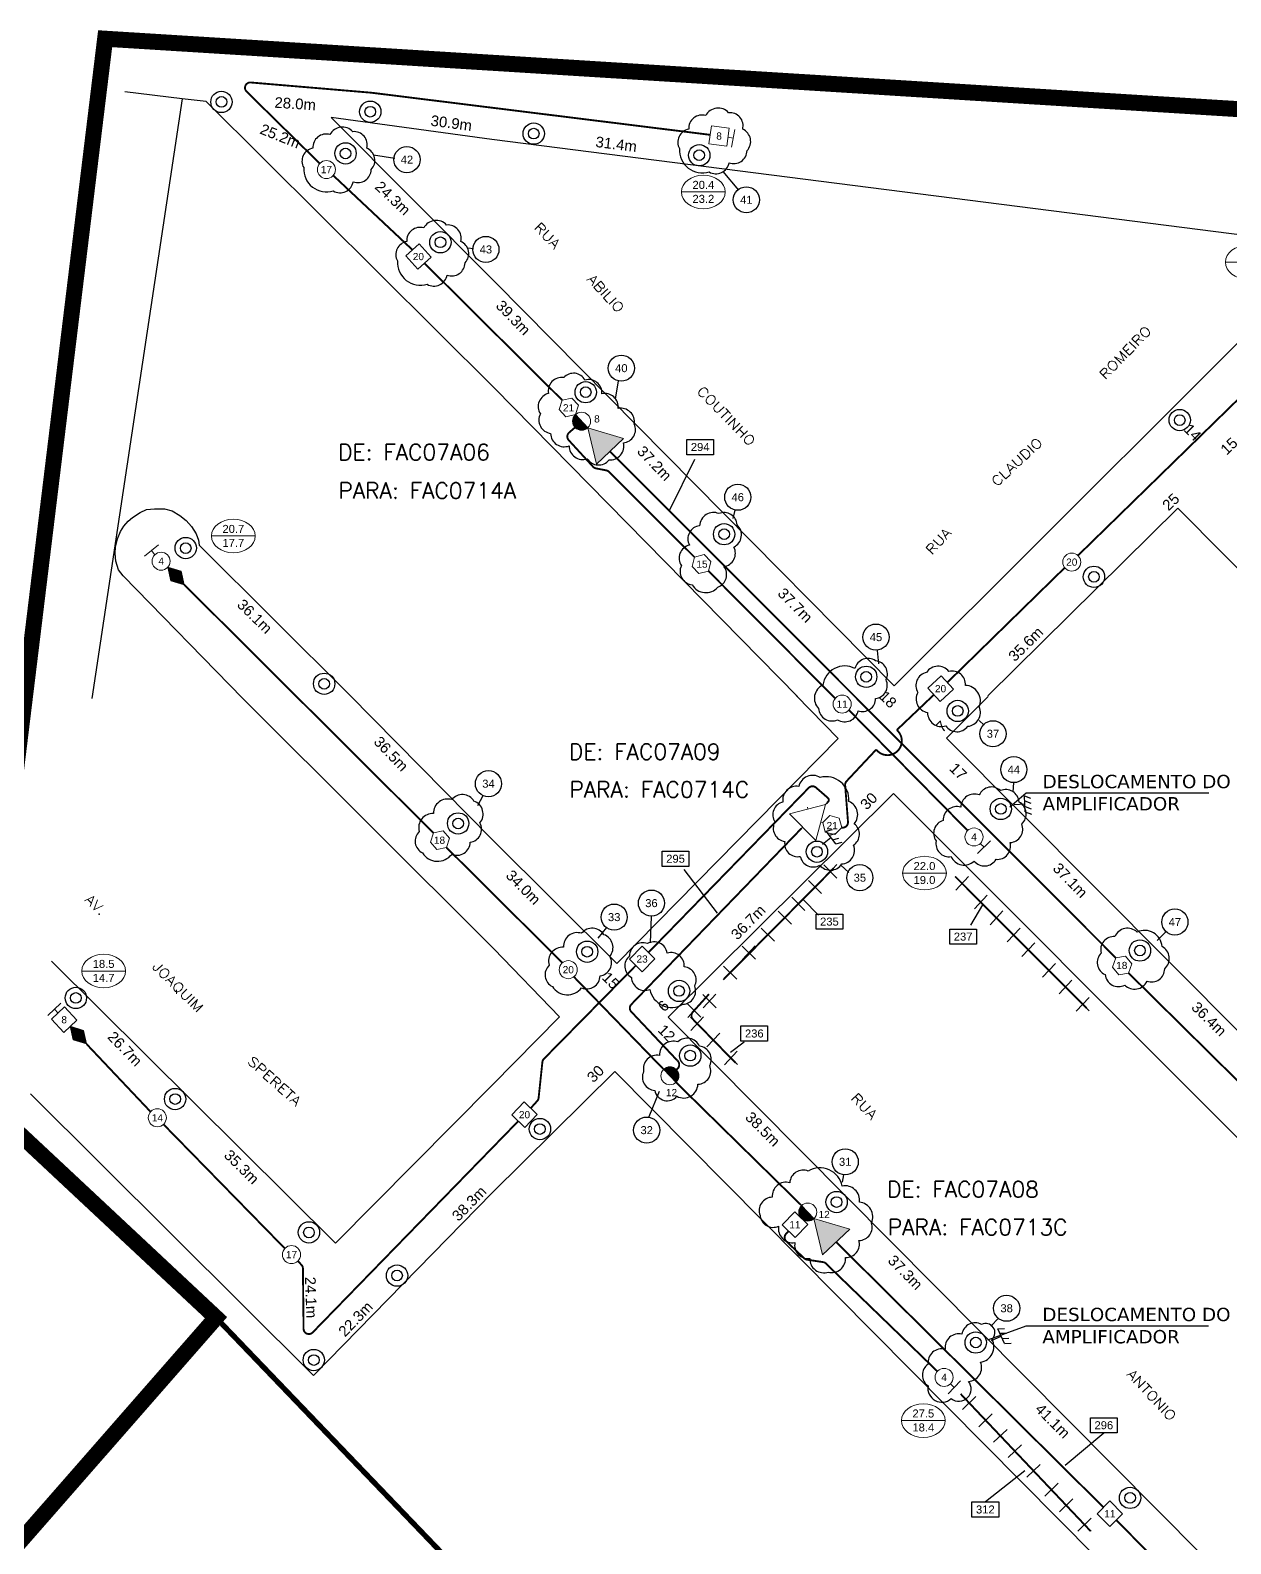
# Model space of a CAD drawing. Header units: inches. Extents: x 246034 to 247769, y 7726337 to 7727523.
# Drawn here: x 246518.2 to 246743.1, y 7727239.5 to 7727523.1 of the extents above; entities that cross this region are included whole.
import ezdxf
from ezdxf.enums import TextEntityAlignment as Align

# ---------------------------------------------------------------- set-up
doc = ezdxf.new("R2010")
doc.units = ezdxf.units.IN
doc.header["$LTSCALE"] = 6
doc.header["$MEASUREMENT"] = 0
doc.linetypes.add('DASHED', pattern=[0.75, 0.5, -0.25])
doc.linetypes.add('PHANTOMX2', pattern=[5, 2.5, -0.5, 0.5, -0.5, 0.5, -0.5])
for name, color, linetype in [('ALTERAÇÃO', 4, 'Continuous'), ('ANOTACOES', 6, 'Continuous'), ('DISTANCIA', 7, 'Continuous'), ('ELETRONICO', 4, 'Continuous'), ('LIMITE', 5, 'PHANTOMX2'), ('NET-CBTR', 3, 'DASHED'), ('NET_UPGRADE', 7, 'Continuous'), ('POSTES', 1, 'Continuous'), ('QUADRA_PROV', 7, 'Continuous'), ('QUADRAS', 7, 'Continuous'), ('RUAS', 7, 'Continuous'), ('TERRA', 7, 'Continuous')]:
    doc.layers.add(name, color=color, linetype=linetype)
for name, color, linetype, lineweight in [('NET-AMP', 1, 'Continuous', 20), ('NET-SPLT', 1, 'Continuous', 20), ('NET-TAP', 1, 'Continuous', 20), ('NET-TERM', 1, 'Continuous', 20)]:
    doc.layers.add(name, color=color, linetype=linetype, lineweight=lineweight)
doc.layers.add('NET-AMP @ 1', color=1, linetype='Continuous', lineweight=20, true_color=0xff0000)
doc.layers.add('NET-LIMCEL', color=9, linetype='PHANTOMX2', lineweight=50, true_color=0x808080)
doc.styles.add('B', font='SIMPLEX', dxfattribs={"width": 1.2, "height": 1.8})
doc.styles.add('Folhas_CAD', font='arial.ttf')
doc.styles.add('Romans', font='ROMANS.shx', dxfattribs={"height": 3})
doc.styles.get("Standard").update_dxf_attribs({"font": 'arial.ttf'})
doc.dimstyles.get("Standard").update_dxf_attribs({"dimtxt": 0.18, "dimasz": 0.18, "dimexe": 0.18, "dimexo": 0.0625, "dimgap": 0.09, "dimtad": 0, "dimtih": 1, "dimtoh": 1, "dimdec": 4, "dimzin": 0, "dimdsep": 46, "dimtxsty": 'Standard', "dimcen": 0.09, "dimadec": 0, "dimazin": 0, "dimtfac": 1, "dimtdec": 4, "dimtofl": 0, "dimtmove": 0, "dimatfit": 3, "dimfxl": 1, "dimtolj": 1, "dimtzin": 0, "dimarcsym": 0})

# ---------------------------------------------------------------- blocks, each defined once
blk = doc.blocks.new('POSTECS')
at = {"layer": 'POSTES', "linetype": 'ByBlock'}
for radius in [2, 1]:
    blk.add_circle((0, 0), radius, dxfattribs=at)
blk = doc.blocks.new('POSTE')
at = {"layer": 'POSTES', "linetype": 'ByBlock'}
for radius in [2, 1]:
    blk.add_circle((0, 0), radius, dxfattribs=at)
blk = doc.blocks.new('TERRA')
at = {"layer": 'TERRA', "linetype": 'ByBlock'}
for p, q in [((0, 0), (0, -2.02)), ((-1.5, -2.02), (-1.97, -3.15)), ((-1.5, -2.02), (1.5, -2.02)), ((-0.49, -2.02), (-0.96, -3.15)), ((0.57, -2.02), (0.09, -3.15)), ((1.5, -2.02), (1.03, -3.15))]:
    blk.add_line(p, q, dxfattribs=at)
blk = doc.blocks.new('LE')
at = {"layer": 'NET-AMP'}
h = blk.add_hatch(color=256, dxfattribs=at)
h.dxf.hatch_style = 1
h.paths.add_polyline_path([(0, 3.5), (0, -3.5), (6.06, 0)])
blk.add_lwpolyline([(0, 3.5), (0, -3.5), (6.06, 0)], close=True, dxfattribs=at)
blk = doc.blocks.new('TERMINAL')
blk.add_line((-1, 0), (0, 0))
blk.add_lwpolyline([(-1, -1.6875), (-1, 1.6875)])
blk = doc.blocks.new('EQUAL')
h = blk.add_hatch(color=256)
h.dxf.hatch_style = 1
h.paths.add_polyline_path([(2.25, 1.3), (0, 0), (2.25, -1.3), (4.5, 0)])
for points in [[(4.5, 0), (2.25, 1.3), (0, 0)], [(4.5, 0), (2.25, -1.3), (0, 0)]]:
    blk.add_lwpolyline(points)
blk = doc.blocks.new('TAP2')
at = {"color": 0}
blk.add_circle((1.69, 0), 1.69, dxfattribs=at)
blk.add_attdef('DBVAL', text='', height=1.35, dxfattribs=at).set_placement((1.69, 0), align=Align.MIDDLE)
blk = doc.blocks.new('TAP4')
blk.add_lwpolyline([(3.38, -1.69), (0, -1.69), (0, 1.69), (3.38, 1.69)], close=True)
at = {"color": 0}
blk.add_attdef('DBVAL', text='', height=1.35, dxfattribs=at).set_placement((1.69, 0), align=Align.MIDDLE)
blk = doc.blocks.new('TAP8')
blk.add_lwpolyline([(0.92, 1.59), (0, 0), (0.92, -1.59), (2.76, -1.59), (3.68, 0), (2.76, 1.59)], close=True)
blk.add_attdef('DBVAL', text='', height=1.35).set_placement((1.77, -0.06), align=Align.MIDDLE)
blk = doc.blocks.new('HI-LOW')
blk.add_lwpolyline([(-4.1, 0), (4.1, 0)])
blk.add_ellipse((0, 0), major_axis=(4.1, 0), ratio=0.768293)
for tag, p in [('END-HI', (0, 1.33)), ('END-LO', (0, -1.29))]:
    blk.add_attdef(tag, text='', height=1.5).set_placement(p, align=Align.MIDDLE_CENTER)
blk = doc.blocks.new('CX_CodUpgrade')
blk.add_circle((-0.13, 0.04), 2.45)
at = {"color": 1, "flags": 1}
for tag, p in [('RETIRAR1', (4.74, 11.47)), ('NOVO1', (28.33, 11.47)), ('RETIRAR2', (4.74, 7.94)), ('NOVO2', (28.33, 7.94)), ('RETIRAR3', (4.74, 4.42)), ('NOVO3', (28.33, 4.42)), ('RETIRAR4', (4.74, 0.89)), ('NOVO4', (28.33, 0.9)), ('RETIRAR5', (4.74, -2.63)), ('NOVO5', (28.33, -2.63)), ('RETIRAR6', (4.74, -6.15)), ('NOVO6', (28.33, -6.15)), ('RETIRAR7', (4.74, -9.68)), ('NOVO7', (28.33, -9.68)), ('RETIRAR8', (4.74, -13.2)), ('NOVO8', (28.33, -13.2)), ('RETIRAR9', (4.74, -16.73)), ('NOVO9', (28.33, -16.73))]:
    blk.add_attdef(tag, p, '', height=1.5, dxfattribs=at)
at = {"color": 7, "flags": 1}
for tag, p in [('ANTIGO1', (17.16, 11.46)), ('ANTIGO2', (17.16, 7.94)), ('ANTIGO3', (17.16, 4.41)), ('ANTIGO4', (17.16, 0.89)), ('ANTIGO5', (17.16, -2.63)), ('ANTIGO6', (17.16, -6.16)), ('ANTIGO7', (17.16, -9.68)), ('ANTIGO8', (17.16, -13.21)), ('ANTIGO9', (17.16, -16.73))]:
    blk.add_attdef(tag, p, '', height=1.5, dxfattribs=at)
at = {"color": 1}
blk.add_attdef('CODIGO', text='', height=1.5, dxfattribs=at).set_placement((-0.13, 0.04), align=Align.MIDDLE_CENTER)
blk = doc.blocks.new('DC')
h = blk.add_hatch(color=256)
h.dxf.hatch_style = 1
h.paths.add_polyline_path([(3.38, 0), (0, 0, 1)])
blk.add_line((0, 0), (3.38, 0))
blk.add_circle((1.69, 0), 1.69)
at = {"color": 0}
blk.add_attdef('DCVAL', text='', height=1.35, dxfattribs=at).set_placement((3.1, 3.27), align=Align.MIDDLE)
blk = doc.blocks.new('AMP3')
for p, q in [((3.1, 1.71), (3.3, 2.03)), ((0, 0), (-0.33, 0)), ((3.1, -1.71), (3.3, -2.03)), ((6.06, 0), (6.38, 0))]:
    blk.add_line(p, q)
blk.add_lwpolyline([(0, 3.5), (0, -3.5), (6.06, 0)], close=True)
blk = doc.blocks.new('CX_CodUpgradeCabo')
blk.add_lwpolyline([(-2.63, 1.45), (2.37, 1.45), (2.37, -1.4), (-2.63, -1.4)], close=True)
at = {"color": 1}
blk.add_attdef('CODIGO', text='', height=1.5, dxfattribs=at).set_placement((-0.13, 0.04), align=Align.MIDDLE_CENTER)
at = {"color": 1, "style": 'Folhas_CAD', "flags": 1}
for tag, p in [('SERVICO', (5.97, 0.89)), ('TIPO', (17.92, 0.89)), ('COMP', (25.22, 0.89))]:
    blk.add_attdef(tag, p, '', height=1.5, dxfattribs=at)
blk = doc.blocks.new('EXCLUIR_CABOdwg')
at = {"layer": 'ANOTACOES', "color": 4}
for points in [[(-1.24, 1.23), (1.24, -1.23)], [(-1.2, -1.28), (1.21, 1.29)]]:
    blk.add_lwpolyline(points, dxfattribs=at)

msp = doc.modelspace()

# ---------------------------------------------------------------- linework, layer by layer
at = {"layer": 'LIMITE', "linetype": 'Continuous', "const_width": 3}
msp.add_lwpolyline([(247361.51, 7726563.79), (247112.71, 7726442.48), (247147.92, 7726399.42), (247053.32, 7726359.97), (247014.86, 7726409.04), (246947.68, 7726374.32), (246685.76, 7726554.08), (246504.44, 7726695.05), (246513.62, 7726706.42), (246174.51, 7726959.26), (246306.47, 7727097.36), (246264.31, 7727145.51), (246277.78, 7727165.15), (246472.38, 7727189.68), (246553, 7727281.82), (246508.14, 7727323.79), (246532.23, 7727521.49), (246803.54, 7727504.62), (247403.19, 7726894.55)], dxfattribs=at)
at = {"layer": 'NET-CBTR', "const_width": 0.35}
for points in [[(246645.57, 7727503.48), (246581.94, 7727511.39, 0.018379), (246581.87, 7727511.39), (246559.47, 7727513.29, 0.687001), (246558.73, 7727511.58), (246572.44, 7727498.1)], [(246754.27, 7727487.81), (246773.31, 7727491.28, -0.588066), (246774.46, 7727489.96), (246770.72, 7727479.67, -0.112916), (246770.48, 7727479.29), (246714.46, 7727424.63)], [(246667.42, 7727378.21), (246667.42, 7727378.21), (246667.67, 7727378.5, 0.415714), (246667.63, 7727379.21), (246665.4, 7727381.15, 0.398272), (246664.03, 7727381.1), (246634.01, 7727350.24)], [(246645.35, 7727342.44), (246642.32, 7727339.1, 0.388421), (246642.33, 7727337.75), (246650.34, 7727329.55)], [(246609.62, 7727318.64), (246571.11, 7727279.05, -0.669477), (246569.4, 7727279.73), (246569.28, 7727291.04, 0.186816), (246569.01, 7727291.71), (246568.33, 7727292.44)]]:
    msp.add_lwpolyline(points, format="xyb", dxfattribs=at)
for points in [[(246574.96, 7727495.86), (246589.79, 7727481.93)], [(246592.04, 7727479.42), (246617.85, 7727453.76)], [(246626.8, 7727444.17), (246721.59, 7727349.22)], [(246645.25, 7727421.73), (246669, 7727397.86)], [(246711.99, 7727422.35), (246689.98, 7727400.83)], [(246593.73, 7727372.65), (246547.05, 7727419.17)], [(246671.56, 7727395.67), (246693.81, 7727373.1)], [(246617.89, 7727348.31), (246596.18, 7727369.91)], [(246668.68, 7727366.01), (246648.02, 7727345.14)], [(246691.46, 7727364.5), (246716.1, 7727339.81)], [(246636.85, 7727328.36), (246620.03, 7727345.7)], [(246723.95, 7727346.4), (246747.75, 7727322.88)], [(246540.75, 7727320.39), (246528.74, 7727333.1)], [(246662.69, 7727302.83), (246639.18, 7727325.91)], [(246565.9, 7727294.78), (246543.16, 7727318.04)], [(246719.26, 7727246.27), (246669.18, 7727295.98)], [(246716.81, 7727241.85), (246692.48, 7727267.54)]]:
    msp.add_lwpolyline(points, dxfattribs=at)
at = {"layer": 'NET-CBTR'}
for points in [[(246620.26, 7727448.65, 0.35, 0.35, 0), (246619.17, 7727447.7, 0.35, 0.35, 0.425846), (246619.06, 7727446.27, 0.35, 0.35, 0), (246623.62, 7727441.29, 0.35, 0.35, 0.165106), (246624.18, 7727440.97, 0.35, 0.35, 0), (246626.09, 7727440.6, 0.35, 0.35, -0.149642), (246626.61, 7727440.33, 0.35, 0.35, 0), (246642.65, 7727424.32, 0, 0, 0)], [(246687.49, 7727398.56, 0.35, 0.35, 0), (246680.53, 7727391.94, 0.35, 0.35, -1.113735), (246676.68, 7727388.28, 0.35, 0.35, 0), (246676.68, 7727388.28, 0.35, 0.35, 0), (246671.14, 7727382.37, 0.35, 0.35, 0.217212), (246670.86, 7727381.59, 0.35, 0.35, 0), (246671.39, 7727374.72, 0.35, 0.35, -0.464928), (246670.3, 7727373.65, 0.35, 0.35, 0), (246670.21, 7727373.66, 0, 0, 0)], [(246662.65, 7727373.48, 0.35, 0.35, 0), (246630.78, 7727340.5, 0.35, 0.35, 0), (246630.78, 7727340.5, 0.35, 0.35, 0.388421), (246630.79, 7727339.15, 0.35, 0.35, 0), (246639.4, 7727330.02, 0.35, 0.35, -0.518324), (246639.24, 7727328.29, 0, 0, 0)], [(246631.65, 7727347.82, 0.35, 0.35, 0), (246614.42, 7727330.31, 0.35, 0.35, 0.169372), (246614.14, 7727329.72, 0.35, 0.35, 0), (246613.43, 7727322.98, 0.35, 0.35, -0.15896), (246613.17, 7727322.42, 0.35, 0.35, 0), (246611.96, 7727321.08, 0, 0, 0)], [(246688.13, 7727271.76, 0.35, 0.35, 0), (246667.26, 7727291.96, 0.35, 0.35, 0.156163), (246666.72, 7727292.23, 0.35, 0.35, 0), (246663.73, 7727292.68, 0.35, 0.35, -0.153561), (246663.19, 7727292.94, 0.35, 0.35, 0), (246659.84, 7727296.12, 0.35, 0.35, -0.414741), (246659.8, 7727297.54, 0.35, 0.35, 0), (246660.27, 7727298.03, 0, 0, 0)], [(246744.67, 7727187.3, 0.35, 0.35, 0), (246744.67, 7727187.3, 0.35, 0.35, 0), (246744.18, 7727187.8, 0.35, 0.35, -0.419304), (246744.2, 7727189.22, 0.35, 0.35, 0), (246759.55, 7727203.98, 0.35, 0.35, 0.417836), (246759.57, 7727205.41, 0.35, 0.35, 0), (246721.65, 7727243.89, 0, 0, 0)]]:
    msp.add_lwpolyline(points, format="xyseb", dxfattribs=at)
at = {"layer": 'NET-LIMCEL', "const_width": 1}
msp.add_lwpolyline([(247229.54, 7727071.21), (247206.4, 7727046.62), (247193.97, 7727036.86), (247096.02, 7727130.93), (247052.51, 7727088.33), (247116.45, 7727022.28), (247074.72, 7726976.43), (247004.75, 7727046.54), (246969.51, 7727018.43), (246928.96, 7727025.53), (246883.39, 7727015.47), (246853, 7727048.79), (246817.1, 7727015.92), (246699.87, 7727128.64), (246553, 7727281.82)], dxfattribs=at)
at = {"layer": 'NET_UPGRADE'}
for points in [[(246645.38, 7727496.52, 0.520567), (246645.38, 7727496.52, 0.520567), (246649.11, 7727498.25, 0.520567), (246652.48, 7727500.52, 0.520567), (246651.66, 7727504.53, 0.520567), (246649.02, 7727507.62, 0.520567), (246644.74, 7727507.08, 0.520567), (246641.55, 7727504.53, 0.520567), (246639.82, 7727500.89, 0.520567), (246645.38, 7727496.52)], [(246574.97, 7727492.96, 0.520567), (246574.97, 7727492.96, 0.520567), (246578.71, 7727494.69, 0.520567), (246582.07, 7727496.97, 0.520567), (246581.26, 7727500.97, 0.520567), (246578.61, 7727504.07, 0.520567), (246574.34, 7727503.52, 0.520567), (246571.15, 7727500.97, 0.520567), (246569.42, 7727497.33, 0.520567), (246574.97, 7727492.96)], [(246592.55, 7727475.47, 0.520567), (246592.55, 7727475.47, 0.520567), (246596.29, 7727477.2, 0.520567), (246599.66, 7727479.48, 0.520567), (246598.84, 7727483.48, 0.520567), (246596.2, 7727486.58, 0.520567), (246591.92, 7727486.03, 0.520567), (246588.73, 7727483.48, 0.520567), (246587, 7727479.84, 0.520567), (246592.55, 7727475.47)], [(246631.36, 7727449.28, 0.520567), (246631.36, 7727449.28, 0.520567), (246628.32, 7727452.2, 0.520567), (246625.28, 7727454.95, 0.520567), (246622.12, 7727457.52, 0.520567), (246618.15, 7727457.98, 0.520567), (246615.28, 7727455, 0.520567), (246613.76, 7727451.21, 0.520567), (246615.69, 7727447.52, 0.520567), (246619.14, 7727445.19, 0.520567), (246622.53, 7727442.79, 0.520567), (246626.62, 7727442.56, 0.520567), (246629.31, 7727445.77, 0.520567), (246631.36, 7727449.28)], [(246646.99, 7727418.72, 0.520567), (246646.99, 7727418.72, 0.520567), (246648.12, 7727422.58, 0.520567), (246650.02, 7727426.22, 0.520567), (246650.62, 7727430.38, 0.520567), (246647.21, 7727432.5, 0.520567), (246643.58, 7727430.23, 0.520567), (246641.68, 7727426.6, 0.520567), (246640.17, 7727422.73, 0.520567), (246642.21, 7727419.17, 0.520567), (246646.99, 7727418.72)], [(246666.7, 7727400.37, 0.520567), (246666.7, 7727400.37, 0.520567), (246665.87, 7727395.98, 0.520567), (246669.43, 7727393.86, 0.520567), (246673.29, 7727395.53, 0.520567), (246676.55, 7727397.87, 0.520567), (246678.52, 7727401.36, 0.520567), (246676.55, 7727404.92, 0.520567), (246672.69, 7727403.48, 0.520567), (246666.7, 7727400.37)], [(246693.39, 7727400.31, 0.520567), (246693.39, 7727400.31, 0.520567), (246690.28, 7727402.91, 0.520567), (246686.11, 7727402.72, 0.520567), (246684.46, 7727398.98, 0.520567), (246686.3, 7727395.25, 0.520567), (246689.72, 7727392.72, 0.520567), (246693.83, 7727392.65, 0.520567), (246695.98, 7727396.26, 0.520567), (246693.39, 7727400.31)], [(246666.19, 7727383.04, 0.520567), (246666.19, 7727383.04, 0.520567), (246662.17, 7727381.35, 0.520567), (246659.2, 7727378.44, 0.520567), (246657.68, 7727374.72, 0.520567), (246659.55, 7727371.05, 0.520567), (246662.46, 7727368.25, 0.520567), (246666.13, 7727366.62, 0.520567), (246670.21, 7727366.85, 0.520567), (246672.42, 7727370.35, 0.520567), (246672.54, 7727374.37, 0.520567), (246671.55, 7727378.56, 0.520567), (246666.19, 7727383.04)], [(246597.15, 7727368.64, 0.520567), (246597.15, 7727368.64, 0.520567), (246600.62, 7727370.9, 0.520567), (246602.45, 7727374.55, 0.520567), (246601.32, 7727378.63, 0.520567), (246597.15, 7727378.89, 0.520567), (246593.76, 7727376.28, 0.520567), (246591.07, 7727372.9, 0.520567), (246591.68, 7727368.9, 0.520567), (246597.15, 7727368.64)], [(246699.13, 7727367.71, 0.520567), (246699.13, 7727367.71, 0.520567), (246701.78, 7727370.85, 0.520567), (246703.93, 7727374.32, 0.520567), (246703.43, 7727378.45, 0.520567), (246699.96, 7727380.59, 0.520567), (246695.99, 7727379.77, 0.520567), (246692.52, 7727377.46, 0.520567), (246689.22, 7727374.98, 0.520567), (246687.9, 7727371.18, 0.520567), (246690.71, 7727368.21, 0.520567), (246695, 7727367.38, 0.520567), (246699.13, 7727367.71)], [(246621.48, 7727343.61, 0.520567), (246621.48, 7727343.61, 0.520567), (246624.96, 7727345.86, 0.520567), (246626.78, 7727349.51, 0.520567), (246625.65, 7727353.59, 0.520567), (246621.48, 7727353.85, 0.520567), (246618.1, 7727351.25, 0.520567), (246615.4, 7727347.86, 0.520567), (246616.01, 7727343.87, 0.520567), (246621.48, 7727343.61)], [(246725.56, 7727354.08, 0.520567), (246725.56, 7727354.08, 0.520567), (246721.39, 7727353.22, 0.520567), (246718.81, 7727350.15, 0.520567), (246719.55, 7727346.1, 0.520567), (246723.23, 7727344.13, 0.520567), (246727.41, 7727344.87, 0.520567), (246730.72, 7727347.2, 0.520567), (246730.23, 7727351.37, 0.520567), (246725.56, 7727354.08)], [(246640.47, 7727340.55, 0.520567), (246640.47, 7727340.55, 0.520567), (246642.67, 7727343.95, 0.520567), (246640.73, 7727347.57, 0.520567), (246637.53, 7727350.14, 0.520567), (246633.81, 7727351.92, 0.520567), (246630.46, 7727349.61, 0.520567), (246630.82, 7727345.58, 0.520567), (246634.28, 7727343.32, 0.520567), (246640.47, 7727340.55)], [(246639.51, 7727333.49, 0.520567), (246639.51, 7727333.49, 0.520567), (246636.06, 7727330.97, 0.520567), (246633.1, 7727327.95, 0.520567), (246635.2, 7727324.38, 0.625877), (246639.35, 7727323.3, 0.559643), (246643.27, 7727325.55, 0.520567), (246645.49, 7727329.06, 0.520567), (246643.58, 7727332.69, 0.520567), (246639.51, 7727333.49)], [(246663.94, 7727309.28, 0.520567), (246663.94, 7727309.28, 0.520567), (246660.49, 7727307.11, 0.520567), (246657.2, 7727304.39, 0.520567), (246654.91, 7727300.98, 0.520567), (246658.4, 7727298.97, 0.520567), (246661.45, 7727295.89, 0.520567), (246664.22, 7727292.92, 0.520567), (246667.71, 7727290.36, 0.520567), (246670.92, 7727293.12, 0.520567), (246673.44, 7727296.29, 0.520567), (246675.77, 7727299.58, 0.520567), (246673.52, 7727303.46, 0.520567), (246670.31, 7727306.47, 0.520567), (246663.94, 7727309.28)]]:
    msp.add_lwpolyline(points, format="xyb", close=True, dxfattribs=at)
msp.add_lwpolyline([(246698.37, 7727277.74, 0.520567), (246698.37, 7727277.74, 0.864869), (246696.41, 7727280.56, 0.520567), (246692.74, 7727278.73, 0.520567), (246689.59, 7727275.91, 0.520567), (246686.38, 7727273.09, 0.520567), (246686.38, 7727269.03, 0.703508), (246690.74, 7727266.64, 0.883584), (246693.98, 7727269.88, 0.520567), (246696.21, 7727273.49, 0.520567), (246698.37, 7727277.74, 0.520567)], format="xyb", dxfattribs=at)
at = {"layer": 'QUADRA_PROV'}
msp.add_lwpolyline([(246546.68, 7727510.24), (246529.71, 7727397.87)], dxfattribs=at)
at = {"layer": 'QUADRAS'}
for points in [[(246605.14, 7727456.01), (246551.16, 7727509.71), (246546.68, 7727510.24), (246535.89, 7727511.54)], [(246604.7, 7727502.6), (246574.59, 7727506.75), (246605.22, 7727475.94)], [(246605.22, 7727475.94), (246680.01, 7727400.23), (246765.89, 7727485.91), (246752.52, 7727483.72), (246604.7, 7727502.6)], [(246661.92, 7727398.23), (246605.14, 7727456.01)], [(246558.03, 7727397.86), (246535.62, 7727420.82), (246534.74, 7727421.96), (246534.23, 7727423.61), (246534.13, 7727425.04), (246534.19, 7727426.34), (246534.54, 7727427.76), (246535.08, 7727429.14), (246535.7, 7727430.12), (246536.55, 7727431.08), (246537.37, 7727431.78), (246538.77, 7727432.69), (246539.99, 7727433.24), (246541.47, 7727433.4), (246543.32, 7727433.36), (246544.8, 7727433.02), (246546.21, 7727432.17), (246547.39, 7727431.18), (246548.4, 7727430.08), (246549.31, 7727428.69), (246549.71, 7727427.54), (246549.84, 7727426.57), (246577.95, 7727398.59)], [(246697.6, 7727398.34), (246733.17, 7727433.49), (246768.36, 7727398.12)], [(246558.03, 7727397.86), (246605.04, 7727350.93)], [(246577.95, 7727398.59), (246604.65, 7727371.49)], [(246604.65, 7727371.49), (246628.11, 7727348.17), (246669.55, 7727390.37), (246661.66, 7727398.38)], [(246768.36, 7727398.12), (246858.45, 7727307.33), (246815.4, 7727264.23), (246689.86, 7727390.41), (246697.66, 7727398.25)], [(246679.9, 7727380.03), (246637.68, 7727338.11), (246762.59, 7727212.23), (246805.51, 7727254.27), (246679.9, 7727380.03)], [(246605.04, 7727350.93), (246617.35, 7727338.17), (246604.75, 7727325.39)], [(246604.75, 7727325.39), (246575.41, 7727295.77), (246522.18, 7727348.65)], [(246604.74, 7727305.22), (246627.69, 7727327.95), (246752.33, 7727202.12), (246604.7, 7727055.75)], [(246604.74, 7727305.22), (246571.25, 7727271), (246518.27, 7727323.78)]]:
    msp.add_lwpolyline(points, dxfattribs=at)

# ---------------------------------------------------------------- block references
at = {"layer": 'ALTERAÇÃO'}
for p in [(246668.09, 7727365.42), (246665.21, 7727362.51), (246692.77, 7727363.19), (246662.09, 7727359.36), (246696.27, 7727359.68), (246659.55, 7727356.79), (246699.2, 7727356.74), (246656.38, 7727353.59), (246702.42, 7727353.51), (246652.82, 7727350.2), (246705.18, 7727350.75), (246649.32, 7727346.46), (246709.03, 7727346.89), (246712.13, 7727343.78), (246645.44, 7727341.14), (246642.56, 7727339.37), (246715.35, 7727340.55), (246643.14, 7727336.91), (246646.15, 7727333.84), (246649.44, 7727330.47)]:
    msp.add_blockref('EXCLUIR_CABOdwg', p, dxfattribs=at)
at = {"layer": 'ALTERAÇÃO', "rotation": 268.4704782292773}
for p in [(246694.1, 7727265.83), (246697.16, 7727262.59), (246699.94, 7727259.67), (246702.64, 7727256.81), (246706.14, 7727253.11), (246709.5, 7727249.57), (246712.27, 7727246.64), (246715.7, 7727243.02)]:
    msp.add_blockref('EXCLUIR_CABOdwg', p, dxfattribs=at)
at = {"layer": 'ELETRONICO'}
for p, rotation in [((246702.51, 7727377.97), 93.20230522608072), ((246666.59, 7727370.54), 127.5962769780608), ((246698.27, 7727277.54), 114.3428711612157)]:
    msp.add_blockref('TERRA', p, dxfattribs=dict(at, rotation=rotation))
at = {"layer": 'NET-AMP'}
for name, p, rotation in [('LE', (246626.8, 7727444.17), 133.2133207492785), ('AMP3', (246662.89, 7727373.72), 44.75562722320097), ('LE', (246669.18, 7727295.98), 133.4367282774988)]:
    msp.add_blockref(name, p, dxfattribs=dict(at, rotation=rotation))
at = {"layer": 'NET-SPLT'}
ref = msp.add_blockref('DC', (246620.32, 7727451.04), dxfattribs=dict(at, rotation=313.4485784907961))
ref.add_attrib('DCVAL', '8', dxfattribs={"layer": '0', "color": 0, "height": 1.35}).set_placement((246624.36, 7727450.25), align=Align.MIDDLE)
ref = msp.add_blockref('DC', (246639.18, 7727325.91), dxfattribs=dict(at, rotation=133.4485784907961))
ref.add_attrib('DCVAL', '12', dxfattribs={"layer": '0', "color": 0, "height": 1.35}).set_placement((246638.33, 7727324.01), align=Align.MIDDLE)
ref = msp.add_blockref('DC', (246662.69, 7727302.83), dxfattribs=dict(at, rotation=313.4485784907961))
ref.add_attrib('DCVAL', '12', dxfattribs={"layer": '0', "color": 0, "height": 1.35}).set_placement((246666.93, 7727301.16), align=Align.MIDDLE)
at = {"layer": 'NET-TAP'}
ref = msp.add_blockref('TAP4', (246647.01, 7727501.58), dxfattribs=dict(at, rotation=82.216938703988))
ref.add_attrib('DBVAL', '8', dxfattribs={"layer": '0', "color": 0, "height": 1.35}).set_placement((246647.24, 7727503.25), align=Align.MIDDLE)
for p, values in [((246571.99, 7727496.96), {'DBVAL': '17'}), ((246541.03, 7727423.58), {'DBVAL': '4'}), ((246711.62, 7727423.41), {'DBVAL': '20'}), ((246668.61, 7727396.79), {'DBVAL': '11'}), ((246617.3, 7727347.03), {'DBVAL': '20'}), ((246540.32, 7727319.27), {'DBVAL': '14'}), ((246565.45, 7727293.63), {'DBVAL': '17'}), ((246687.7, 7727270.63), {'DBVAL': '4'})]:
    msp.add_blockref('TAP2', p, dxfattribs=at).add_auto_attribs(values)
ref = msp.add_blockref('TAP4', (246589.66, 7727479.54), dxfattribs=dict(at, rotation=41.94490211647042))
ref.add_attrib('DBVAL', '20', dxfattribs={"layer": '0', "color": 0, "height": 1.35}).set_placement((246590.91, 7727480.67), align=Align.MIDDLE)
ref = msp.add_blockref('TAP8', (246617.29, 7727452.01), dxfattribs=dict(at, rotation=12.22421641533177))
ref.add_attrib('DBVAL', '21', dxfattribs={"layer": '0', "height": 1.35}).set_placement((246619.04, 7727452.33), align=Align.MIDDLE)
ref = msp.add_blockref('TAP8', (246645.25, 7727421.73), dxfattribs=dict(at, rotation=135.0008665469412))
ref.add_attrib('DBVAL', '15', dxfattribs={"layer": '0', "height": 1.35}).set_placement((246644.04, 7727423.02), align=Align.MIDDLE)
ref = msp.add_blockref('TAP4', (246687.49, 7727398.56), dxfattribs=dict(at, rotation=42.41917920614436))
ref.add_attrib('DBVAL', '20', dxfattribs={"layer": '0', "color": 0, "height": 1.35}).set_placement((246688.73, 7727399.69), align=Align.MIDDLE)
ref = msp.add_blockref('TAP8', (246667.14, 7727372.82), dxfattribs=dict(at, rotation=45.14137657885227))
ref.add_attrib('DBVAL', '21', dxfattribs={"layer": '0', "height": 1.35}).set_placement((246668.43, 7727374.04), align=Align.MIDDLE)
ref = msp.add_blockref('TAP8', (246593.73, 7727372.65), dxfattribs=dict(at, rotation=311.6583531776274))
ref.add_attrib('DBVAL', '18', dxfattribs={"layer": '0', "height": 1.35}).set_placement((246594.87, 7727371.29), align=Align.MIDDLE)
ref = msp.add_blockref('TAP2', (246693.81, 7727373.1), dxfattribs=dict(at, rotation=314.584855509788))
ref.add_attrib('DBVAL', '4', dxfattribs={"layer": '0', "color": 0, "height": 1.35}).set_placement((246695, 7727371.89), align=Align.MIDDLE)
ref = msp.add_blockref('TAP4', (246631.65, 7727347.82), dxfattribs=dict(at, rotation=45.63359971176907))
ref.add_attrib('DBVAL', '23', dxfattribs={"layer": '0', "color": 0, "height": 1.35}).set_placement((246632.82, 7727349.03), align=Align.MIDDLE)
ref = msp.add_blockref('TAP8', (246721.59, 7727349.22), dxfattribs=dict(at, rotation=309.8904785522553))
ref.add_attrib('DBVAL', '18', dxfattribs={"layer": '0', "height": 1.35}).set_placement((246722.68, 7727347.82), align=Align.MIDDLE)
ref = msp.add_blockref('TAP4', (246523.31, 7727336.5), dxfattribs=dict(at, rotation=43.01382465767001))
ref.add_attrib('DBVAL', '8', dxfattribs={"layer": '0', "color": 0, "height": 1.35}).set_placement((246524.55, 7727337.65), align=Align.MIDDLE)
ref = msp.add_blockref('TAP4', (246609.62, 7727318.64), dxfattribs=dict(at, rotation=46.12076073640762))
ref.add_attrib('DBVAL', '20', dxfattribs={"layer": '0', "color": 0, "height": 1.35}).set_placement((246610.79, 7727319.86), align=Align.MIDDLE)
ref = msp.add_blockref('TAP4', (246660.24, 7727300.41), dxfattribs=dict(at, rotation=315.7163783480762))
ref.add_attrib('DBVAL', '11', dxfattribs={"layer": '0', "color": 0, "height": 1.35}).set_placement((246661.45, 7727299.23), align=Align.MIDDLE)
ref = msp.add_blockref('TAP4', (246719.26, 7727243.88), dxfattribs=dict(at, rotation=45.089348774828))
ref.add_attrib('DBVAL', '11', dxfattribs={"layer": '0', "color": 0, "height": 1.35}).set_placement((246720.45, 7727245.08), align=Align.MIDDLE)
at = {"layer": 'NET-TERM'}
for name, p, rotation in [('TERMINAL', (246648.91, 7727503.02), 168.6422699417406), ('TERMINAL', (246541.54, 7727424.8), 309.0406830280476), ('EQUAL', (246543.95, 7727422.44), 313.5067868378446), ('TERMINAL', (246696.18, 7727370.69), 134.5848555140065), ('TERMINAL', (246523.4, 7727338.88), 313.0138246428223), ('EQUAL', (246525.7, 7727336.42), 312.5977990252997), ('TERMINAL', (246690.58, 7727269.43), 136.0540241119783)]:
    msp.add_blockref(name, p, dxfattribs=dict(at, rotation=rotation))
for p, values in [((246644.3, 7727492.77), {'END-HI': '20.4', 'END-LO': '23.2'}), ((246746.21, 7727479.61), {'END-HI': '25.7', 'END-LO': '28.9'}), ((246556.25, 7727428.3), {'END-HI': '20.7', 'END-LO': '17.7'}), ((246685.72, 7727365.12), {'END-HI': '22.0', 'END-LO': '19.0'}), ((246531.94, 7727346.78), {'END-HI': '18.5', 'END-LO': '14.7'}), ((246685.5, 7727262.53), {'END-HI': '27.5', 'END-LO': '18.4'})]:
    msp.add_blockref('HI-LOW', p, dxfattribs=at).add_auto_attribs(values)
at = {"layer": 'NET_UPGRADE'}
for name, p, values in [('CX_CodUpgrade', (246588.9, 7727498.79), {'CODIGO': '42'}), ('CX_CodUpgrade', (246652.48, 7727491.26), {'CODIGO': '41'}), ('CX_CodUpgrade', (246603.68, 7727481.96), {'CODIGO': '43'}), ('CX_CodUpgrade', (246629.06, 7727459.71), {'CODIGO': '40'}), ('CX_CodUpgradeCabo', (246643.83, 7727444.94), {'CODIGO': '294'}), ('CX_CodUpgrade', (246650.87, 7727435.53), {'CODIGO': '46'}), ('CX_CodUpgrade', (246676.76, 7727409.31), {'CODIGO': '45'}), ('CX_CodUpgrade', (246698.68, 7727391.2), {'CODIGO': '37'}), ('CX_CodUpgrade', (246702.59, 7727384.49), {'CODIGO': '44'}), ('CX_CodUpgrade', (246604.17, 7727381.84), {'CODIGO': '34'}), ('CX_CodUpgradeCabo', (246639.22, 7727367.78), {'CODIGO': '295'}), ('CX_CodUpgrade', (246673.74, 7727364.23), {'CODIGO': '35'}), ('CX_CodUpgrade', (246634.7, 7727359.46), {'CODIGO': '36'}), ('CX_CodUpgrade', (246627.72, 7727356.84), {'CODIGO': '33'}), ('CX_CodUpgradeCabo', (246668.04, 7727356), {'CODIGO': '235'}), ('CX_CodUpgrade', (246732.76, 7727355.92), {'CODIGO': '47'}), ('CX_CodUpgradeCabo', (246693.09, 7727353.19), {'CODIGO': '237'}), ('CX_CodUpgradeCabo', (246653.97, 7727335.03), {'CODIGO': '236'}), ('CX_CodUpgrade', (246633.81, 7727316.92), {'CODIGO': '32'}), ('CX_CodUpgrade', (246671, 7727310.98), {'CODIGO': '31'}), ('CX_CodUpgrade', (246701.24, 7727283.54), {'CODIGO': '38'}), ('CX_CodUpgradeCabo', (246719.45, 7727261.62), {'CODIGO': '296'}), ('CX_CodUpgradeCabo', (246697.25, 7727245.83), {'CODIGO': '312'})]:
    msp.add_blockref(name, p, dxfattribs=at).add_auto_attribs(values)
at = {"layer": 'POSTES'}
for name, p in [('POSTE', (246554.02, 7727509.65)), ('POSTE', (246581.9, 7727507.81)), ('POSTE', (246612.52, 7727503.7)), ('POSTE', (246577.26, 7727499.99)), ('POSTE', (246643.52, 7727499.66)), ('POSTE', (246595.04, 7727483.34)), ('POSTE', (246622.25, 7727455.25)), ('POSTE', (246733.53, 7727450.02)), ('POSTE', (246648.19, 7727428.64)), ('POSTE', (246547.32, 7727426.03)), ('POSTECS', (246717.47, 7727420.65)), ('POSTE', (246573.26, 7727400.6)), ('POSTE', (246674.8, 7727401.91)), ('POSTECS', (246700.02, 7727377.15)), ('POSTE', (246598.36, 7727374.43)), ('POSTE', (246665.58, 7727369.14)), ('POSTE', (246622.53, 7727350.39)), ('POSTE', (246726.08, 7727350.62)), ('POSTECS', (246639.74, 7727343.04)), ('POSTE', (246526.74, 7727341.73)), ('POSTE', (246641.84, 7727330.92)), ('POSTE', (246545.34, 7727322.78)), ('POSTE', (246669.25, 7727303.49)), ('POSTE', (246570.41, 7727297.79)), ('POSTE', (246586.91, 7727289.71)), ('POSTE', (246695.33, 7727277.16)), ('POSTE', (246571.32, 7727273.88)), ('POSTE', (246724.24, 7727248.05))]:
    msp.add_blockref(name, p, dxfattribs=at)
for p, rotation in [((246691.94, 7727395.51), 225), ((246613.67, 7727317.16), 10.9999999999998)]:
    msp.add_blockref('POSTE', p, dxfattribs=dict(at, rotation=rotation))

# ---------------------------------------------------------------- texts
at = {"layer": 'DISTANCIA'}
for s, rotation, p in [('28.0m', 356.3498, (246567.84, 7727509.32)), ('30.9m', 352.4856, (246597.09, 7727505.69)), ('25.2m', 338.03, (246565.02, 7727503.25)), ('31.4m', 352.8788, (246627.98, 7727501.73)), ('24.3m', 316.8297, (246586.12, 7727491.62)), ('39.3m', 314.2131, (246608.68, 7727469.22)), ('14', 314.7092, (246735.95, 7727447.72)), ('37.2m', 313.9986, (246635.14, 7727441.93)), ('15', 43.6522, (246742.77, 7727445.14)), ('25', 43.6522, (246731.87, 7727434.7)), ('37.7m', 314.8485, (246661.51, 7727415.33)), ('36.1m', 315.7025, (246560.26, 7727413.25)), ('35.6m', 44.6845, (246704.69, 7727408.06)), ('18', 315.6186, (246678.9, 7727397.67)), ('7', 44.9844, (246688.9, 7727392.59)), ('36.5m', 313.7909, (246585.8, 7727387.49)), ('17', 315.6186, (246692.05, 7727384.19)), ('30', 44.9844, (246675.28, 7727378.63)), ('34.0m', 314.6936, (246610.57, 7727362.47)), ('37.1m', 314.4279, (246713.03, 7727363.79)), ('36.7m', 45.4309, (246652.69, 7727355.92)), ('15', 314.6177, (246626.96, 7727344.99)), ('6', 44.9845, (246636.81, 7727340.24)), ('36.4m', 315.6155, (246739.03, 7727337.81)), ('12', 314.6177, (246637.42, 7727335.17)), ('26.7m', 314.1273, (246535.94, 7727332.21)), ('30', 44.9845, (246624.08, 7727327.52)), ('38.5m', 315.0156, (246655.43, 7727317.17)), ('35.3m', 315.3506, (246557.8, 7727310.07)), ('38.3m', 45.7566, (246600.41, 7727303.21)), ('37.3m', 314.6619, (246682.14, 7727290.31)), ('24.1m', 272.0837, (246570.81, 7727285.6)), ('22.3m', 46.0454, (246579.14, 7727281.58)), ('41.1m', 314.8551, (246709.75, 7727262.47))]:
    msp.add_text(s, height=2, rotation=rotation, dxfattribs=at).set_placement(p, align=Align.MIDDLE)
at = {"layer": 'NET-AMP @ 1', "style": 'Romans'}
for s, p in [('DE: FAC07A06', (246575.88, 7727442.51)), ('PARA: FAC0714A', (246575.93, 7727435.31)), ('DE: FAC07A09', (246619.12, 7727386.38)), ('PARA: FAC0714C', (246619.21, 7727379.3)), ('DE: FAC07A08', (246678.73, 7727304.38)), ('PARA: FAC0713C', (246678.85, 7727297.29))]:
    msp.add_text(s, height=3, dxfattribs=at).set_placement(p)
at = {"layer": 'NET_UPGRADE', "color": 4, "char_height": 2.5, "width": 39.4358, "attachment_point": 1}
for insert in [(246707.84, 7727383.54), (246707.8, 7727283.67)]:
    msp.add_mtext('{\\fVerdana|b0|i0|c0|p34;DESLOCAMENTO DO AMPLIFICADOR}', dxfattribs=dict(at, insert=insert))
at = {"layer": 'RUAS', "style": 'B', "width": 1.2}
for s, rotation, p in [('RUA', 314, (246612.44, 7727486)), ('ABILIO', 313, (246622.37, 7727476.33)), ('ROMEIRO', 46, (246719.58, 7727457.47)), ('COUTINHO', 314, (246642.96, 7727455.32)), ('CLAUDIO', 43, (246699.27, 7727437.45)), ('RUA', 47, (246687.07, 7727424.65)), ('AV.', 317, (246528.28, 7727359.97)), ('JOAQUIM', 315, (246540.9, 7727347.48)), ('SPERETA', 318, (246558.73, 7727329.63)), ('RUA', 314, (246671.82, 7727322.85)), ('ANTONIO', 313, (246723.51, 7727271.1))]:
    msp.add_text(s, height=1.8, rotation=rotation, dxfattribs=at).set_placement(p)

# ---------------------------------------------------------------- leaders
at = {"layer": 'NET_UPGRADE'}
for points in [[(246582.48, 7727499.7), (246586.48, 7727499.13)], [(246647.96, 7727496.6), (246650.9, 7727493.13)], [(246600.19, 7727482.28), (246601.24, 7727482.18)], [(246627.85, 7727454.01), (246628.38, 7727457.34)], [(246638.04, 7727433.23), (246642.72, 7727442.7)], [(246649.88, 7727431.59), (246650.27, 7727433.16)], [(246677.14, 7727404.33), (246676.94, 7727406.87)], [(246695.94, 7727393.7), (246696.87, 7727392.85)], [(246702.36, 7727380.35), (246702.45, 7727382.04)], [(246602.03, 7727377.79), (246603.03, 7727379.67)], [(246646.93, 7727357.61), (246640.73, 7727365.79)], [(246670.05, 7727366.61), (246671.52, 7727365.26)], [(246662.99, 7727360.18), (246665.87, 7727357.24)], [(246696.6, 7727359.2), (246694.35, 7727355.35)], [(246634.39, 7727352.08), (246634.6, 7727357.01)], [(246624.6, 7727352.94), (246626.19, 7727354.93)], [(246729.31, 7727352.47), (246731.02, 7727354.19)], [(246649.4, 7727331.6), (246651.97, 7727333.53)], [(246636.02, 7727324.19), (246634.09, 7727319.47)], [(246670.39, 7727307.2), (246670.61, 7727308.56)], [(246698.14, 7727280.23), (246699.57, 7727281.75)], [(246712.06, 7727254.18), (246719.33, 7727260.22)], [(246704.54, 7727253.09), (246697.12, 7727247.28)]]:
    msp.add_leader(points, dimstyle='Standard', dxfattribs=at)
at = {"layer": 'NET_UPGRADE', "color": 4}
for points in [[(246701.72, 7727377.55), (246704.8, 7727380.18), (246738.97, 7727380.18)], [(246697.58, 7727277.69), (246704.76, 7727280.31), (246738.94, 7727280.31)]]:
    msp.add_leader(points, dimstyle='Standard', override={"dimgap": 0.09, "dimtad": 0}, dxfattribs=at)

doc.saveas('drawing.dxf')
